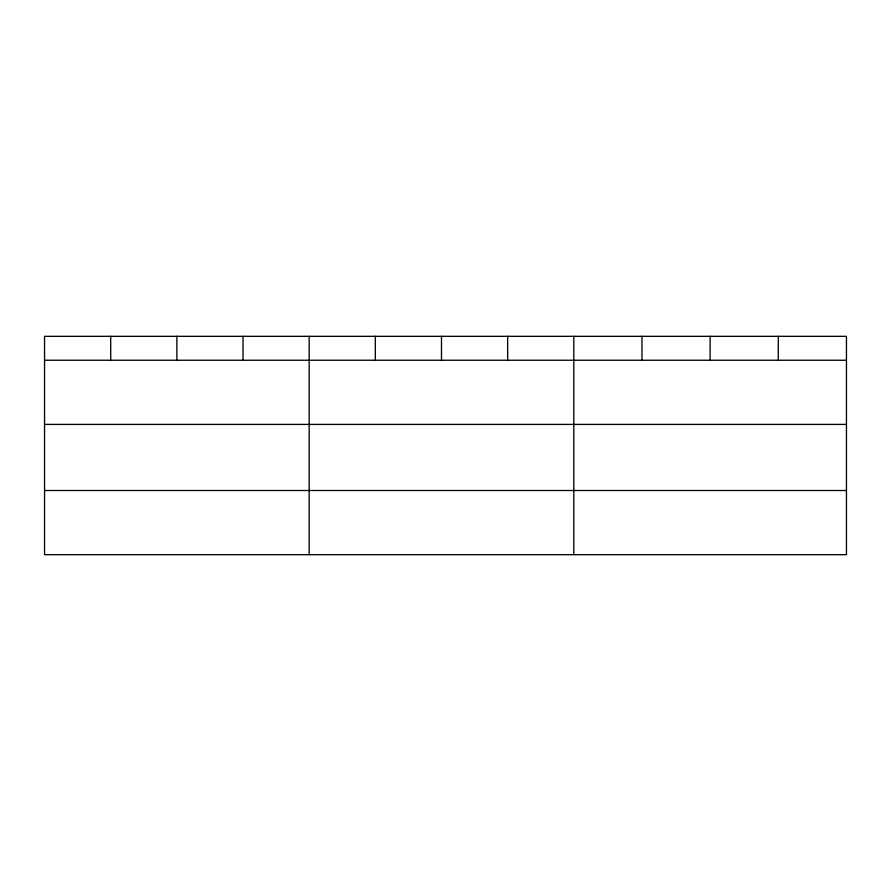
<?xml version="1.0" encoding="UTF-8"?>
<svg xmlns="http://www.w3.org/2000/svg" width="891" height="891" viewBox="0 0 891 891"><rect width="100%" height="100%" fill="white"/><g stroke="black" fill="none" stroke-linecap="round" stroke-linejoin="round"><path stroke-width="1.34" d="M846.45 424.406L846.45 336.33L44.55 336.33L44.55 554.67L846.45 554.67L846.45 424.406L44.55 424.406M44.55 360.242L846.45 360.242M44.55 490.507L846.45 490.507M778.288 336.33L778.288 360.242M710.127 336.33L710.127 360.242M641.966 336.33L641.966 360.242M573.804 336.33L573.804 554.67M507.647 336.33L507.647 360.242M441.49 336.33L441.49 360.242M375.334 336.33L375.334 360.242M309.177 336.33L309.177 554.67M243.02 336.33L243.02 360.242M176.864 336.33L176.864 360.242M110.707 336.33L110.707 360.242"/></g></svg>
